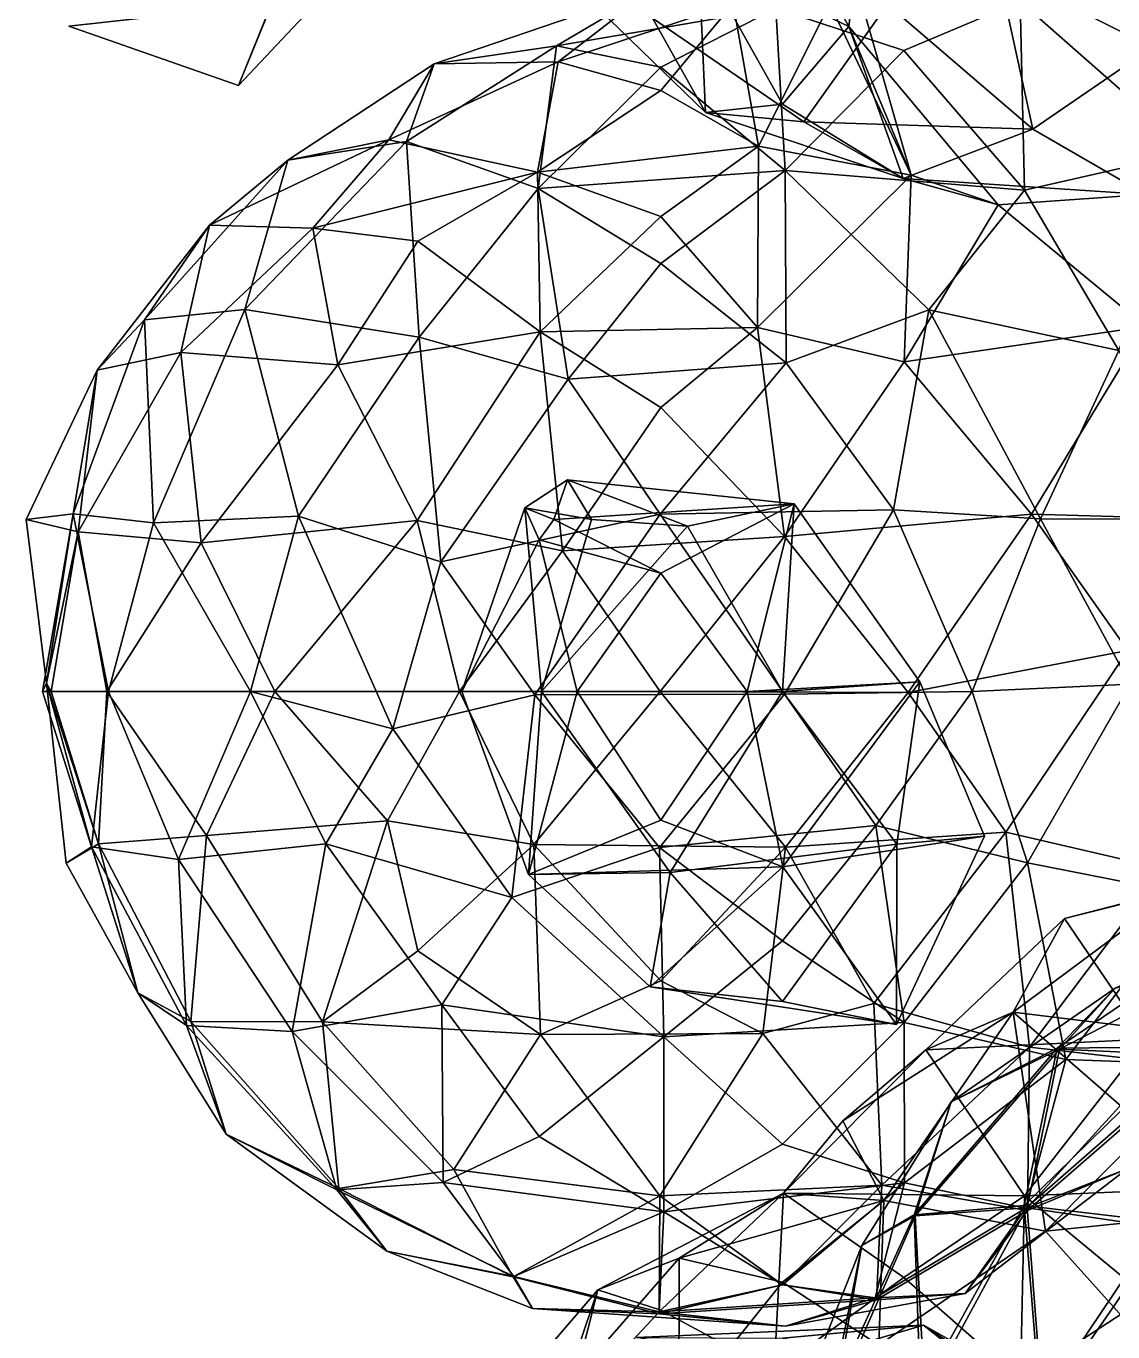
# Model space of a CAD drawing. Extents: x 290034 to 295698, y 4553723 to 4561693.
# Drawn here: x 293319.4 to 293432.1, y 4558840.5 to 4558975.9 of the extents above; entities that cross this region are included whole.
import ezdxf

# ---------------------------------------------------------------- set-up
doc = ezdxf.new("R2010")
doc.units = 0
doc.layers.add('Au_ppm_Pref_-_0_2', color=7, linetype='CONTINUOUS')

msp = doc.modelspace()

# ---------------------------------------------------------------- linework, layer by layer
at = {"layer": 'Au_ppm_Pref_-_0_2'}
for points in [[(293420.16, 4558981.67, 1749.6), (293434.61, 4558992.99, 1752.63), (293436.15, 4558973.68, 1747.42)], [(293397.81, 4558988.13, 1731.66), (293389.11, 4558983.33, 1736.01), (293404.71, 4558975.84, 1733.76)], [(293405.27, 4558980.9, 1728.34), (293397.81, 4558988.13, 1731.66), (293404.71, 4558975.84, 1733.76)], [(293376.57, 4558979.81, 1740.22), (293389.85, 4558966.93, 1740.22), (293389.11, 4558983.33, 1736.01)], [(293389.85, 4558966.93, 1740.22), (293397.81, 4558967.78, 1736.75), (293389.11, 4558983.33, 1736.01)], [(293389.11, 4558983.33, 1736.01), (293397.81, 4558967.78, 1736.75), (293404.71, 4558975.84, 1733.76)], [(293402.72, 4558978.19, 1723.54), (293405.27, 4558980.9, 1728.34), (293411.14, 4558960.43, 1728.4)], [(293405.27, 4558980.9, 1728.34), (293404.71, 4558975.84, 1733.76), (293411.14, 4558960.43, 1728.4)], [(293423.77, 4558965.18, 1745.85), (293408.7, 4558978.1, 1748.58), (293420.16, 4558981.67, 1749.6)], [(293423.77, 4558965.18, 1745.85), (293420.16, 4558981.67, 1749.6), (293436.15, 4558973.68, 1747.42)], [(293374.57, 4558972.16, 1715.38), (293361.74, 4558971.95, 1711.8), (293384.25, 4558979.67, 1710.73)], [(293374.42, 4558973.82, 1705.19), (293384.25, 4558979.67, 1710.73), (293361.74, 4558971.95, 1711.8)], [(293397.14, 4558977.7, 1704.97), (293384.25, 4558979.67, 1710.73), (293374.42, 4558973.82, 1705.19)], [(293374.57, 4558972.16, 1715.38), (293384.25, 4558979.67, 1710.73), (293392.71, 4558978.19, 1716.97)], [(293376.57, 4558979.81, 1740.22), (293384.36, 4558976.71, 1746.13), (293389.85, 4558966.93, 1740.22)], [(293323.86, 4558975.88, 1811.49), (293344.92, 4558978.19, 1812.67), (293341.44, 4558969.73, 1811.49)], [(293323.86, 4558975.88, 1811.49), (293341.44, 4558969.73, 1811.49), (293344.86, 4558978.19, 1810.29)], [(293341.44, 4558969.73, 1811.49), (293344.92, 4558978.19, 1812.67), (293349.36, 4558978.13, 1811.52)], [(293341.44, 4558969.73, 1811.49), (293349.36, 4558978.13, 1811.52), (293344.86, 4558978.19, 1810.29)], [(293397.14, 4558977.7, 1704.97), (293374.42, 4558973.82, 1705.19), (293385.22, 4558971.63, 1700.83)], [(293385.22, 4558969.2, 1719.41), (293374.57, 4558972.16, 1715.38), (293392.71, 4558978.19, 1716.97)], [(293408.7, 4558978.1, 1748.58), (293400.04, 4558965.95, 1745.35), (293384.36, 4558976.71, 1746.13)], [(293395.34, 4558963.43, 1723.51), (293385.22, 4558969.2, 1719.41), (293392.71, 4558978.19, 1716.97)], [(293397.14, 4558977.7, 1704.97), (293385.22, 4558971.63, 1700.83), (293398.1, 4558960.9, 1698.38)], [(293395.34, 4558963.43, 1723.51), (293392.71, 4558978.19, 1716.97), (293402.72, 4558978.19, 1723.54)], [(293395.34, 4558963.43, 1723.51), (293402.72, 4558978.19, 1723.54), (293411.14, 4558960.43, 1728.4)], [(293410.41, 4558973.35, 1700.26), (293422.46, 4558978.44, 1704.23), (293397.14, 4558977.7, 1704.97)], [(293397.14, 4558977.7, 1704.97), (293398.1, 4558960.9, 1698.38), (293410.41, 4558973.35, 1700.26)], [(293423.77, 4558965.18, 1745.85), (293400.04, 4558965.95, 1745.35), (293408.7, 4558978.1, 1748.58)], [(293422.91, 4558958.88, 1699.56), (293422.46, 4558978.44, 1704.23), (293410.41, 4558973.35, 1700.26)], [(293440.21, 4558962.8, 1703.19), (293422.46, 4558978.44, 1704.23), (293422.91, 4558958.88, 1699.56)], [(293447.62, 4558977, 1705.06), (293422.46, 4558978.44, 1704.23), (293440.21, 4558962.8, 1703.19)], [(293389.85, 4558966.93, 1740.22), (293384.36, 4558976.71, 1746.13), (293400.04, 4558965.95, 1745.35)], [(293397.81, 4558967.78, 1736.75), (293410.33, 4558960.09, 1740.29), (293404.71, 4558975.84, 1733.76)], [(293410.33, 4558960.09, 1740.29), (293420.18, 4558957.35, 1734.74), (293404.71, 4558975.84, 1733.76)], [(293411.14, 4558960.43, 1728.4), (293404.71, 4558975.84, 1733.76), (293420.18, 4558957.35, 1734.74)], [(293374.42, 4558973.82, 1705.19), (293361.74, 4558971.95, 1711.8), (293358.85, 4558963.92, 1704.47)], [(293374.42, 4558973.82, 1705.19), (293358.85, 4558963.92, 1704.47), (293372.51, 4558959.03, 1699.68)], [(293374.42, 4558973.82, 1705.19), (293372.51, 4558959.03, 1699.68), (293385.22, 4558971.63, 1700.83)], [(293423.77, 4558965.18, 1745.85), (293436.15, 4558973.68, 1747.42), (293435.46, 4558958.42, 1741.18)], [(293410.41, 4558973.35, 1700.26), (293398.1, 4558960.9, 1698.38), (293422.91, 4558958.88, 1699.56)], [(293361.74, 4558971.95, 1711.8), (293357.03, 4558964.08, 1717.22), (293346.56, 4558961.97, 1710.47)], [(293346.56, 4558961.97, 1710.47), (293358.85, 4558963.92, 1704.47), (293361.74, 4558971.95, 1711.8)], [(293372.45, 4558960.72, 1722.42), (293357.03, 4558964.08, 1717.22), (293374.57, 4558972.16, 1715.38)], [(293374.57, 4558972.16, 1715.38), (293357.03, 4558964.08, 1717.22), (293361.74, 4558971.95, 1711.8)], [(293385.22, 4558969.2, 1719.41), (293372.45, 4558960.72, 1722.42), (293374.57, 4558972.16, 1715.38)], [(293385.22, 4558971.63, 1700.83), (293372.51, 4558959.03, 1699.68), (293398.1, 4558960.9, 1698.38)], [(293372.45, 4558960.72, 1722.42), (293385.22, 4558969.2, 1719.41), (293395.34, 4558963.43, 1723.51)], [(293397.81, 4558967.78, 1736.75), (293389.85, 4558966.93, 1740.22), (293410.33, 4558960.09, 1740.29)], [(293400.04, 4558965.95, 1745.35), (293410.33, 4558960.09, 1740.29), (293389.85, 4558966.93, 1740.22)], [(293400.04, 4558965.95, 1745.35), (293423.77, 4558965.18, 1745.85), (293410.33, 4558960.09, 1740.29)], [(293410.33, 4558960.09, 1740.29), (293423.77, 4558965.18, 1745.85), (293435.46, 4558958.42, 1741.18)], [(293349.17, 4558954.92, 1721.41), (293338.46, 4558955.23, 1716.46), (293357.03, 4558964.08, 1717.22)], [(293338.46, 4558955.23, 1716.46), (293346.56, 4558961.97, 1710.47), (293357.03, 4558964.08, 1717.22)], [(293346.56, 4558961.97, 1710.47), (293342.11, 4558946.5, 1703.34), (293358.85, 4558963.92, 1704.47)], [(293358.85, 4558963.92, 1704.47), (293342.11, 4558946.5, 1703.34), (293360.18, 4558943.65, 1698.26)], [(293372.45, 4558960.72, 1722.42), (293349.17, 4558954.92, 1721.41), (293357.03, 4558964.08, 1717.22)], [(293372.51, 4558959.03, 1699.68), (293358.85, 4558963.92, 1704.47), (293360.18, 4558943.65, 1698.26)], [(293372.45, 4558960.72, 1722.42), (293395.34, 4558963.43, 1723.51), (293385.22, 4558956.15, 1726.93)], [(293395.24, 4558944.62, 1730.26), (293385.22, 4558956.15, 1726.93), (293395.34, 4558963.43, 1723.51)], [(293411.14, 4558960.43, 1728.4), (293395.24, 4558944.62, 1730.26), (293395.34, 4558963.43, 1723.51)], [(293422.91, 4558958.88, 1699.56), (293432.67, 4558942.24, 1699.62), (293440.21, 4558962.8, 1703.19)], [(293338.46, 4558955.23, 1716.46), (293331.72, 4558945.44, 1710.59), (293346.56, 4558961.97, 1710.47)], [(293346.56, 4558961.97, 1710.47), (293331.72, 4558945.44, 1710.59), (293342.11, 4558946.5, 1703.34)], [(293349.17, 4558954.92, 1721.41), (293372.45, 4558960.72, 1722.42), (293360.02, 4558953.6, 1726.09)], [(293372.45, 4558960.72, 1722.42), (293372.73, 4558944.19, 1729.38), (293360.02, 4558953.6, 1726.09)], [(293372.45, 4558960.72, 1722.42), (293385.22, 4558956.15, 1726.93), (293372.73, 4558944.19, 1729.38)], [(293385.22, 4558951.28, 1695.74), (293398.1, 4558960.9, 1698.38), (293372.51, 4558959.03, 1699.68)], [(293398.21, 4558940.97, 1694.99), (293398.1, 4558960.9, 1698.38), (293385.22, 4558951.28, 1695.74)], [(293410.43, 4558941.09, 1732.13), (293395.24, 4558944.62, 1730.26), (293411.14, 4558960.43, 1728.4)], [(293422.91, 4558958.88, 1699.56), (293398.1, 4558960.9, 1698.38), (293412.97, 4558946.47, 1696.13)], [(293412.97, 4558946.47, 1696.13), (293398.1, 4558960.9, 1698.38), (293398.21, 4558940.97, 1694.99)], [(293410.33, 4558960.09, 1740.29), (293435.46, 4558958.42, 1741.18), (293420.18, 4558957.35, 1734.74)], [(293420.18, 4558957.35, 1734.74), (293410.43, 4558941.09, 1732.13), (293411.14, 4558960.43, 1728.4)], [(293372.51, 4558959.03, 1699.68), (293360.18, 4558943.65, 1698.26), (293375.61, 4558939.29, 1695.21)], [(293372.51, 4558959.03, 1699.68), (293375.61, 4558939.29, 1695.21), (293385.22, 4558951.28, 1695.74)], [(293422.91, 4558958.88, 1699.56), (293412.97, 4558946.47, 1696.13), (293432.67, 4558942.24, 1699.62)], [(293435.42, 4558944.73, 1734.15), (293410.43, 4558941.09, 1732.13), (293420.18, 4558957.35, 1734.74)], [(293435.42, 4558944.73, 1734.15), (293420.18, 4558957.35, 1734.74), (293435.46, 4558958.42, 1741.18)], [(293395.24, 4558944.62, 1730.26), (293372.73, 4558944.19, 1729.38), (293385.22, 4558956.15, 1726.93)], [(293335.48, 4558942.03, 1722.19), (293326.82, 4558940.21, 1716.46), (293338.46, 4558955.23, 1716.46)], [(293338.46, 4558955.23, 1716.46), (293326.82, 4558940.21, 1716.46), (293331.72, 4558945.44, 1710.59)], [(293335.48, 4558942.03, 1722.19), (293338.46, 4558955.23, 1716.46), (293349.17, 4558954.92, 1721.41)], [(293335.48, 4558942.03, 1722.19), (293349.17, 4558954.92, 1721.41), (293351.75, 4558940.75, 1727.87)], [(293351.75, 4558940.75, 1727.87), (293349.17, 4558954.92, 1721.41), (293360.02, 4558953.6, 1726.09)], [(293351.75, 4558940.75, 1727.87), (293360.02, 4558953.6, 1726.09), (293372.73, 4558944.19, 1729.38)], [(293385.22, 4558951.28, 1695.74), (293375.61, 4558939.29, 1695.21), (293398.21, 4558940.97, 1694.99)], [(293331.72, 4558945.44, 1710.59), (293326.82, 4558940.21, 1716.46), (293324.31, 4558925.31, 1710.22)], [(293324.31, 4558925.31, 1710.22), (293332.64, 4558924.39, 1703.88), (293331.72, 4558945.44, 1710.59)], [(293332.64, 4558924.39, 1703.88), (293342.11, 4558946.5, 1703.34), (293331.72, 4558945.44, 1710.59)], [(293342.11, 4558946.5, 1703.34), (293332.64, 4558924.39, 1703.88), (293347.68, 4558925.09, 1698.74)], [(293347.68, 4558925.09, 1698.74), (293360.18, 4558943.65, 1698.26), (293342.11, 4558946.5, 1703.34)], [(293412.97, 4558946.47, 1696.13), (293398.21, 4558940.97, 1694.99), (293409.33, 4558925.72, 1694.78)], [(293412.97, 4558946.47, 1696.13), (293409.33, 4558925.72, 1694.78), (293424.57, 4558924.8, 1696.86)], [(293432.67, 4558942.24, 1699.62), (293412.97, 4558946.47, 1696.13), (293424.57, 4558924.8, 1696.86)], [(293372.73, 4558944.19, 1729.38), (293359.96, 4558924.63, 1731.2), (293351.75, 4558940.75, 1727.87)], [(293375.03, 4558921.48, 1732.06), (293359.96, 4558924.63, 1731.2), (293372.73, 4558944.19, 1729.38)], [(293385.22, 4558936.35, 1732.21), (293372.73, 4558944.19, 1729.38), (293395.24, 4558944.62, 1730.26)], [(293385.22, 4558936.35, 1732.21), (293375.03, 4558921.48, 1732.06), (293372.73, 4558944.19, 1729.38)], [(293398.04, 4558922.96, 1732.26), (293385.22, 4558936.35, 1732.21), (293395.24, 4558944.62, 1730.26)], [(293410.43, 4558941.09, 1732.13), (293398.04, 4558922.96, 1732.26), (293395.24, 4558944.62, 1730.26)], [(293423.63, 4558925.27, 1732.35), (293410.43, 4558941.09, 1732.13), (293435.42, 4558944.73, 1734.15)], [(293423.63, 4558925.27, 1732.35), (293435.42, 4558944.73, 1734.15), (293442.97, 4558924.74, 1731.81)], [(293347.68, 4558925.09, 1698.74), (293362.43, 4558920.36, 1695.31), (293360.18, 4558943.65, 1698.26)], [(293375.61, 4558939.29, 1695.21), (293360.18, 4558943.65, 1698.26), (293362.43, 4558920.36, 1695.31)], [(293337.57, 4558922.3, 1727.83), (293324.84, 4558923.47, 1722.03), (293335.48, 4558942.03, 1722.19)], [(293335.48, 4558942.03, 1722.19), (293324.84, 4558923.47, 1722.03), (293326.82, 4558940.21, 1716.46)], [(293337.57, 4558922.3, 1727.83), (293335.48, 4558942.03, 1722.19), (293351.75, 4558940.75, 1727.87)], [(293432.67, 4558942.24, 1699.62), (293424.57, 4558924.8, 1696.86), (293443.31, 4558924.74, 1700.96)], [(293324.84, 4558923.47, 1722.03), (293319.45, 4558924.74, 1716.46), (293326.82, 4558940.21, 1716.46)], [(293326.82, 4558940.21, 1716.46), (293319.45, 4558924.74, 1716.46), (293324.31, 4558925.31, 1710.22)], [(293337.57, 4558922.3, 1727.83), (293351.75, 4558940.75, 1727.87), (293359.96, 4558924.63, 1731.2)], [(293398.21, 4558940.97, 1694.99), (293375.61, 4558939.29, 1695.21), (293385.15, 4558925.3, 1693.94)], [(293398.21, 4558940.97, 1694.99), (293385.15, 4558925.3, 1693.94), (293409.33, 4558925.72, 1694.78)], [(293423.63, 4558925.27, 1732.35), (293398.04, 4558922.96, 1732.26), (293410.43, 4558941.09, 1732.13)], [(293375.61, 4558939.29, 1695.21), (293362.43, 4558920.36, 1695.31), (293385.15, 4558925.3, 1693.94)], [(293398.04, 4558922.96, 1732.26), (293375.03, 4558921.48, 1732.06), (293385.22, 4558936.35, 1732.21)], [(293375.53, 4558928.86, 1888.71), (293374.13, 4558924.74, 1889.42), (293371.11, 4558925.95, 1888.58)], [(293375.53, 4558928.86, 1888.71), (293371.11, 4558925.95, 1888.58), (293378.02, 4558924.74, 1886.16)], [(293374.13, 4558924.74, 1889.42), (293375.53, 4558928.86, 1888.71), (293399.02, 4558926.36, 1888.79)], [(293375.53, 4558928.86, 1888.71), (293378.02, 4558924.74, 1886.16), (293387.99, 4558924.06, 1884.3)], [(293375.53, 4558928.86, 1888.71), (293387.99, 4558924.06, 1884.3), (293399.02, 4558926.36, 1888.79)], [(293385.22, 4558919.18, 1892.79), (293374.13, 4558924.74, 1889.42), (293399.02, 4558926.36, 1888.79)], [(293394.15, 4558906.92, 1892.92), (293385.22, 4558919.18, 1892.79), (293399.02, 4558926.36, 1888.79)], [(293397.81, 4558906.91, 1882.77), (293399.02, 4558926.36, 1888.79), (293387.99, 4558924.06, 1884.3)], [(293399.02, 4558926.36, 1888.79), (293412.05, 4558907.91, 1888.74), (293394.15, 4558906.92, 1892.92)], [(293397.81, 4558906.91, 1882.77), (293412.05, 4558907.91, 1888.74), (293399.02, 4558926.36, 1888.79)], [(293319.45, 4558924.74, 1716.46), (293321.55, 4558907.77, 1716.27), (293324.31, 4558925.31, 1710.22)], [(293324.31, 4558925.31, 1710.22), (293321.55, 4558907.77, 1716.27), (293321.14, 4558906.92, 1710.53)], [(293324.31, 4558925.31, 1710.22), (293321.14, 4558906.92, 1710.53), (293328, 4558906.92, 1705.53)], [(293324.31, 4558925.31, 1710.22), (293328, 4558906.92, 1705.53), (293332.64, 4558924.39, 1703.88)], [(293347.68, 4558925.09, 1698.74), (293332.64, 4558924.39, 1703.88), (293342.71, 4558906.92, 1699.52)], [(293342.71, 4558906.92, 1699.52), (293357.46, 4558903.05, 1696.15), (293347.68, 4558925.09, 1698.74)], [(293347.68, 4558925.09, 1698.74), (293357.46, 4558903.05, 1696.15), (293362.43, 4558920.36, 1695.31)], [(293385.15, 4558925.3, 1693.94), (293362.43, 4558920.36, 1695.31), (293372.15, 4558906.57, 1694.5)], [(293372.85, 4558906.89, 1884.84), (293371.11, 4558925.95, 1888.58), (293364.59, 4558906.89, 1888.71)], [(293364.59, 4558906.89, 1888.71), (293371.11, 4558925.95, 1888.58), (293372.62, 4558922.61, 1889.42)], [(293372.85, 4558906.89, 1884.84), (293378.02, 4558924.74, 1886.16), (293371.11, 4558925.95, 1888.58)], [(293372.62, 4558922.61, 1889.42), (293371.11, 4558925.95, 1888.58), (293374.13, 4558924.74, 1889.42)], [(293385.15, 4558925.3, 1693.94), (293372.15, 4558906.57, 1694.5), (293398.04, 4558906.64, 1694.01)], [(293409.33, 4558925.72, 1694.78), (293385.15, 4558925.3, 1693.94), (293398.04, 4558906.64, 1694.01)], [(293409.33, 4558925.72, 1694.78), (293398.04, 4558906.64, 1694.01), (293417.49, 4558906.92, 1695.31)], [(293410.86, 4558906.81, 1732.31), (293398.04, 4558922.96, 1732.26), (293423.63, 4558925.27, 1732.35)], [(293409.33, 4558925.72, 1694.78), (293417.49, 4558906.92, 1695.31), (293424.57, 4558924.8, 1696.86)], [(293410.86, 4558906.81, 1732.31), (293423.63, 4558925.27, 1732.35), (293433.61, 4558911.14, 1731.93)], [(293433.61, 4558911.14, 1731.93), (293423.63, 4558925.27, 1732.35), (293442.97, 4558924.74, 1731.81)], [(293324.84, 4558923.47, 1722.03), (293321.55, 4558907.77, 1716.27), (293319.45, 4558924.74, 1716.46)], [(293342.71, 4558906.92, 1699.52), (293332.64, 4558924.39, 1703.88), (293328, 4558906.92, 1705.53)], [(293359.96, 4558924.63, 1731.2), (293345.23, 4558906.89, 1730.08), (293337.57, 4558922.3, 1727.83)], [(293345.23, 4558906.89, 1730.08), (293359.96, 4558924.63, 1731.2), (293364.34, 4558906.92, 1732.25)], [(293375.03, 4558921.48, 1732.06), (293364.34, 4558906.92, 1732.25), (293359.96, 4558924.63, 1731.2)], [(293385.22, 4558919.18, 1892.79), (293372.62, 4558922.61, 1889.42), (293374.13, 4558924.74, 1889.42)], [(293372.85, 4558906.89, 1884.84), (293387.99, 4558924.06, 1884.3), (293378.02, 4558924.74, 1886.16)], [(293372.85, 4558906.89, 1884.84), (293397.81, 4558906.91, 1882.77), (293387.99, 4558924.06, 1884.3)], [(293433.84, 4558907.65, 1699.24), (293424.57, 4558924.8, 1696.86), (293417.49, 4558906.92, 1695.31)], [(293443.31, 4558924.74, 1700.96), (293424.57, 4558924.8, 1696.86), (293433.84, 4558907.65, 1699.24)], [(293324.84, 4558923.47, 1722.03), (293322.06, 4558906.92, 1722.4), (293321.55, 4558907.77, 1716.27)], [(293322.06, 4558906.92, 1722.4), (293324.84, 4558923.47, 1722.03), (293327.81, 4558906.92, 1725.71)], [(293324.84, 4558923.47, 1722.03), (293337.57, 4558922.3, 1727.83), (293327.81, 4558906.92, 1725.71)], [(293337.57, 4558922.3, 1727.83), (293345.23, 4558906.89, 1730.08), (293327.81, 4558906.92, 1725.71)], [(293372.62, 4558922.61, 1889.42), (293376.55, 4558906.92, 1892.79), (293364.59, 4558906.89, 1888.71)], [(293385.22, 4558919.18, 1892.79), (293376.55, 4558906.92, 1892.79), (293372.62, 4558922.61, 1889.42)], [(293398.04, 4558922.96, 1732.26), (293385.15, 4558906.89, 1731.5), (293375.03, 4558921.48, 1732.06)], [(293410.86, 4558906.81, 1732.31), (293385.15, 4558906.89, 1731.5), (293398.04, 4558922.96, 1732.26)], [(293385.15, 4558906.89, 1731.5), (293364.34, 4558906.92, 1732.25), (293375.03, 4558921.48, 1732.06)], [(293362.43, 4558920.36, 1695.31), (293357.46, 4558903.05, 1696.15), (293372.15, 4558906.57, 1694.5)], [(293394.15, 4558906.92, 1892.92), (293376.55, 4558906.92, 1892.79), (293385.22, 4558919.18, 1892.79)], [(293410.86, 4558906.81, 1732.31), (293433.61, 4558911.14, 1731.93), (293420.95, 4558892.33, 1732.23)], [(293420.95, 4558892.33, 1732.23), (293433.61, 4558911.14, 1731.93), (293437.35, 4558888.52, 1729.36)], [(293326.22, 4558890.79, 1711.12), (293321.14, 4558906.92, 1710.53), (293321.55, 4558907.77, 1716.27)], [(293326.94, 4558891.13, 1721.68), (293323.61, 4558889.1, 1716.46), (293321.55, 4558907.77, 1716.27)], [(293323.61, 4558889.1, 1716.46), (293326.22, 4558890.79, 1711.12), (293321.55, 4558907.77, 1716.27)], [(293326.94, 4558891.13, 1721.68), (293321.55, 4558907.77, 1716.27), (293322.06, 4558906.92, 1722.4)], [(293412.05, 4558907.91, 1888.74), (293397.87, 4558888.72, 1890.54), (293394.15, 4558906.92, 1892.92)], [(293397.81, 4558906.91, 1882.77), (293409.66, 4558891.07, 1883.77), (293412.05, 4558907.91, 1888.74)], [(293418.77, 4558891.9, 1888.71), (293397.87, 4558888.72, 1890.54), (293412.05, 4558907.91, 1888.74)], [(293409.66, 4558891.07, 1883.77), (293418.77, 4558891.9, 1888.71), (293412.05, 4558907.91, 1888.74)], [(293433.84, 4558907.65, 1699.24), (293417.49, 4558906.92, 1695.31), (293423.2, 4558889.13, 1698.54)], [(293440.24, 4558885.79, 1703.55), (293433.84, 4558907.65, 1699.24), (293423.2, 4558889.13, 1698.54)], [(293326.22, 4558890.79, 1711.12), (293328, 4558906.92, 1705.53), (293321.14, 4558906.92, 1710.53)], [(293326.94, 4558891.13, 1721.68), (293322.06, 4558906.92, 1722.4), (293327.81, 4558906.92, 1725.71)], [(293326.22, 4558890.79, 1711.12), (293335.23, 4558889.49, 1704.69), (293328, 4558906.92, 1705.53)], [(293338.15, 4558891.97, 1727.7), (293326.94, 4558891.13, 1721.68), (293327.81, 4558906.92, 1725.71)], [(293327.81, 4558906.92, 1725.71), (293345.23, 4558906.89, 1730.08), (293338.15, 4558891.97, 1727.7)], [(293328, 4558906.92, 1705.53), (293335.23, 4558889.49, 1704.69), (293342.71, 4558906.92, 1699.52)], [(293335.23, 4558889.49, 1704.69), (293350.52, 4558891.13, 1699.07), (293342.71, 4558906.92, 1699.52)], [(293338.15, 4558891.97, 1727.7), (293345.23, 4558906.89, 1730.08), (293356.88, 4558893.5, 1731.29)], [(293342.71, 4558906.92, 1699.52), (293350.52, 4558891.13, 1699.07), (293357.46, 4558903.05, 1696.15)], [(293345.23, 4558906.89, 1730.08), (293364.34, 4558906.92, 1732.25), (293356.88, 4558893.5, 1731.29)], [(293372.04, 4558891.05, 1731.96), (293356.88, 4558893.5, 1731.29), (293364.34, 4558906.92, 1732.25)], [(293372.15, 4558906.57, 1694.5), (293357.46, 4558903.05, 1696.15), (293369.77, 4558885.54, 1696.12)], [(293385.15, 4558906.89, 1731.5), (293372.04, 4558891.05, 1731.96), (293364.34, 4558906.92, 1732.25)], [(293376.55, 4558906.92, 1892.79), (293371.49, 4558887.94, 1888.72), (293364.59, 4558906.89, 1888.71)], [(293372.85, 4558906.89, 1884.84), (293364.59, 4558906.89, 1888.71), (293371.49, 4558887.94, 1888.72)], [(293372.15, 4558906.57, 1694.5), (293369.77, 4558885.54, 1696.12), (293385.07, 4558890.74, 1694.88)], [(293385.22, 4558893.57, 1893.16), (293371.49, 4558887.94, 1888.72), (293376.55, 4558906.92, 1892.79)], [(293372.85, 4558906.89, 1884.84), (293371.49, 4558887.94, 1888.72), (293386.17, 4558888.14, 1882.85)], [(293398.12, 4558890.77, 1732.31), (293372.04, 4558891.05, 1731.96), (293385.15, 4558906.89, 1731.5)], [(293372.15, 4558906.57, 1694.5), (293385.07, 4558890.74, 1694.88), (293398.04, 4558906.64, 1694.01)], [(293372.85, 4558906.89, 1884.84), (293386.17, 4558888.14, 1882.85), (293397.81, 4558906.91, 1882.77)], [(293394.15, 4558906.92, 1892.92), (293385.22, 4558893.57, 1893.16), (293376.55, 4558906.92, 1892.79)], [(293385.07, 4558890.74, 1694.88), (293407.5, 4558893.01, 1695.39), (293398.04, 4558906.64, 1694.01)], [(293410.86, 4558906.81, 1732.31), (293398.12, 4558890.77, 1732.31), (293385.15, 4558906.89, 1731.5)], [(293394.15, 4558906.92, 1892.92), (293397.87, 4558888.72, 1890.54), (293385.22, 4558893.57, 1893.16)], [(293397.81, 4558906.91, 1882.77), (293386.17, 4558888.14, 1882.85), (293409.66, 4558891.07, 1883.77)], [(293398.04, 4558906.64, 1694.01), (293407.5, 4558893.01, 1695.39), (293417.49, 4558906.92, 1695.31)], [(293410.86, 4558906.81, 1732.31), (293420.95, 4558892.33, 1732.23), (293398.12, 4558890.77, 1732.31)], [(293417.49, 4558906.92, 1695.31), (293407.5, 4558893.01, 1695.39), (293423.2, 4558889.13, 1698.54)], [(293350.52, 4558891.13, 1699.07), (293369.77, 4558885.54, 1696.12), (293357.46, 4558903.05, 1696.15)], [(293350.16, 4558872.66, 1727.98), (293338.15, 4558891.97, 1727.7), (293356.88, 4558893.5, 1731.29)], [(293350.16, 4558872.66, 1727.98), (293356.88, 4558893.5, 1731.29), (293360.02, 4558880.02, 1731.37)], [(293372.04, 4558891.05, 1731.96), (293360.02, 4558880.02, 1731.37), (293356.88, 4558893.5, 1731.29)], [(293371.49, 4558887.94, 1888.72), (293385.22, 4558893.57, 1893.16), (293397.87, 4558888.72, 1890.54)], [(293385.07, 4558890.74, 1694.88), (293397.81, 4558881.07, 1695.97), (293407.5, 4558893.01, 1695.39)], [(293410.43, 4558872.58, 1699.47), (293407.5, 4558893.01, 1695.39), (293397.81, 4558881.07, 1695.97)], [(293407.5, 4558893.01, 1695.39), (293410.43, 4558872.58, 1699.47), (293423.2, 4558889.13, 1698.54)], [(293331.01, 4558875.66, 1716.46), (293323.61, 4558889.1, 1716.46), (293326.94, 4558891.13, 1721.68)], [(293336.5, 4558872.69, 1721.82), (293326.94, 4558891.13, 1721.68), (293338.15, 4558891.97, 1727.7)], [(293336.5, 4558872.69, 1721.82), (293331.01, 4558875.66, 1716.46), (293326.94, 4558891.13, 1721.68)], [(293335.23, 4558889.49, 1704.69), (293347.02, 4558871.65, 1704.58), (293350.52, 4558891.13, 1699.07)], [(293336.5, 4558872.69, 1721.82), (293338.15, 4558891.97, 1727.7), (293350.16, 4558872.66, 1727.98)], [(293350.52, 4558891.13, 1699.07), (293347.02, 4558871.65, 1704.58), (293362.53, 4558874.44, 1699.45)], [(293350.52, 4558891.13, 1699.07), (293362.53, 4558874.44, 1699.45), (293369.77, 4558885.54, 1696.12)], [(293372.04, 4558891.05, 1731.96), (293372.74, 4558871.35, 1730.76), (293360.02, 4558880.02, 1731.37)], [(293398.12, 4558890.77, 1732.31), (293385.22, 4558876.91, 1732.41), (293372.04, 4558891.05, 1731.96)], [(293372.04, 4558891.05, 1731.96), (293385.22, 4558876.91, 1732.41), (293372.74, 4558871.35, 1730.76)], [(293409.66, 4558891.07, 1883.77), (293386.17, 4558888.14, 1882.85), (293397.81, 4558874.77, 1883.93)], [(293397.81, 4558874.77, 1883.93), (293409.64, 4558872.38, 1888.71), (293409.66, 4558891.07, 1883.77)], [(293418.77, 4558891.9, 1888.71), (293409.64, 4558872.38, 1888.71), (293397.87, 4558888.72, 1890.54)], [(293407.3, 4558874.56, 1731.72), (293398.12, 4558890.77, 1732.31), (293420.95, 4558892.33, 1732.23)], [(293407.3, 4558874.56, 1731.72), (293420.95, 4558892.33, 1732.23), (293423.42, 4558870.05, 1728.89)], [(293409.66, 4558891.07, 1883.77), (293409.64, 4558872.38, 1888.71), (293418.77, 4558891.9, 1888.71)], [(293420.95, 4558892.33, 1732.23), (293437.35, 4558888.52, 1729.36), (293423.42, 4558870.05, 1728.89)], [(293323.61, 4558889.1, 1716.46), (293331.01, 4558875.66, 1716.46), (293326.22, 4558890.79, 1711.12)], [(293331.01, 4558875.66, 1716.46), (293336.07, 4558872.3, 1710.93), (293326.22, 4558890.79, 1711.12)], [(293326.22, 4558890.79, 1711.12), (293336.07, 4558872.3, 1710.93), (293335.23, 4558889.49, 1704.69)], [(293385.07, 4558890.74, 1694.88), (293369.77, 4558885.54, 1696.12), (293385.53, 4558871.12, 1698.45)], [(293385.07, 4558890.74, 1694.88), (293385.53, 4558871.12, 1698.45), (293397.81, 4558881.07, 1695.97)], [(293398.12, 4558890.77, 1732.31), (293395.78, 4558871.46, 1731.14), (293385.22, 4558876.91, 1732.41)], [(293395.78, 4558871.46, 1731.14), (293398.12, 4558890.77, 1732.31), (293407.3, 4558874.56, 1731.72)], [(293336.07, 4558872.3, 1710.93), (293347.02, 4558871.65, 1704.58), (293335.23, 4558889.49, 1704.69)], [(293384.12, 4558876.29, 1888.71), (293371.49, 4558887.94, 1888.72), (293397.87, 4558888.72, 1890.54)], [(293384.12, 4558876.29, 1888.71), (293397.87, 4558888.72, 1890.54), (293409.64, 4558872.38, 1888.71)], [(293410.43, 4558872.58, 1699.47), (293427.18, 4558868.75, 1703.73), (293423.2, 4558889.13, 1698.54)], [(293440.24, 4558885.79, 1703.55), (293423.2, 4558889.13, 1698.54), (293427.18, 4558868.75, 1703.73)], [(293423.42, 4558870.05, 1728.89), (293437.35, 4558888.52, 1729.36), (293440.44, 4558868.1, 1723.53)], [(293448.24, 4558888.69, 1888.59), (293435.54, 4558870.88, 1889.91), (293427.06, 4558883.38, 1888.71)], [(293448.24, 4558888.69, 1888.59), (293427.06, 4558883.38, 1888.71), (293438.86, 4558886.4, 1883.42)], [(293384.12, 4558876.29, 1888.71), (293386.17, 4558888.14, 1882.85), (293371.49, 4558887.94, 1888.72)], [(293397.81, 4558874.77, 1883.93), (293386.17, 4558888.14, 1882.85), (293384.12, 4558876.29, 1888.71)], [(293438.86, 4558886.4, 1883.42), (293427.06, 4558883.38, 1888.71), (293421.74, 4558873.67, 1882.71)], [(293441.11, 4558871.28, 1879.42), (293438.86, 4558886.4, 1883.42), (293421.74, 4558873.67, 1882.71)], [(293440.09, 4558868.28, 1709.43), (293440.24, 4558885.79, 1703.55), (293427.18, 4558868.75, 1703.73)], [(293362.53, 4558874.44, 1699.45), (293385.53, 4558871.12, 1698.45), (293369.77, 4558885.54, 1696.12)], [(293412.69, 4558869.75, 1887.88), (293427.06, 4558883.38, 1888.71), (293435.54, 4558870.88, 1889.91)], [(293421.74, 4558873.67, 1882.71), (293427.06, 4558883.38, 1888.71), (293412.69, 4558869.75, 1887.88)], [(293397.81, 4558881.07, 1695.97), (293385.53, 4558871.12, 1698.45), (293410.43, 4558872.58, 1699.47)], [(293441.74, 4558880.43, 1799.62), (293432.28, 4558876.14, 1805.53), (293426.29, 4558869.92, 1800.45)], [(293426.29, 4558869.92, 1800.45), (293439.66, 4558870.09, 1794.22), (293441.74, 4558880.43, 1799.62)], [(293350.16, 4558872.66, 1727.98), (293360.02, 4558880.02, 1731.37), (293372.74, 4558871.35, 1730.76)], [(293437.68, 4558869.31, 1816.59), (293426.52, 4558869.84, 1810.65), (293445.22, 4558879.48, 1812.82)], [(293432.28, 4558876.14, 1805.53), (293445.22, 4558879.48, 1812.82), (293426.52, 4558869.84, 1810.65)], [(293385.22, 4558876.91, 1732.41), (293395.78, 4558871.46, 1731.14), (293372.74, 4558871.35, 1730.76)], [(293397.81, 4558874.77, 1883.93), (293384.12, 4558876.29, 1888.71), (293409.64, 4558872.38, 1888.71)], [(293426.52, 4558869.84, 1810.65), (293415.3, 4558864.37, 1805.55), (293432.28, 4558876.14, 1805.53)], [(293432.28, 4558876.14, 1805.53), (293415.3, 4558864.37, 1805.55), (293426.29, 4558869.92, 1800.45)], [(293336.5, 4558872.69, 1721.82), (293340.16, 4558861.02, 1716.46), (293331.01, 4558875.66, 1716.46)], [(293331.01, 4558875.66, 1716.46), (293340.16, 4558861.02, 1716.46), (293336.07, 4558872.3, 1710.93)], [(293362.53, 4558874.44, 1699.45), (293347.02, 4558871.65, 1704.58), (293362.67, 4558856.02, 1705.68)], [(293362.67, 4558856.02, 1705.68), (293372.62, 4558860.78, 1701.09), (293362.53, 4558874.44, 1699.45)], [(293362.53, 4558874.44, 1699.45), (293372.62, 4558860.78, 1701.09), (293385.53, 4558871.12, 1698.45)], [(293408.13, 4558855.73, 1727.53), (293395.78, 4558871.46, 1731.14), (293407.3, 4558874.56, 1731.72)], [(293404.08, 4558862.42, 1882.77), (293421.74, 4558873.67, 1882.71), (293412.69, 4558869.75, 1887.88)], [(293404.08, 4558862.42, 1882.77), (293408.33, 4558854.15, 1881.69), (293421.74, 4558873.67, 1882.71)], [(293408.13, 4558855.73, 1727.53), (293407.3, 4558874.56, 1731.72), (293423.42, 4558870.05, 1728.89)], [(293421.74, 4558873.67, 1882.71), (293408.33, 4558854.15, 1881.69), (293425.09, 4558850.95, 1878.65)], [(293441.11, 4558871.28, 1879.42), (293421.74, 4558873.67, 1882.71), (293435.61, 4558861.57, 1880.06)], [(293435.61, 4558861.57, 1880.06), (293421.74, 4558873.67, 1882.71), (293425.09, 4558850.95, 1878.65)], [(293340.16, 4558861.02, 1716.46), (293351.64, 4558855.25, 1711.5), (293336.07, 4558872.3, 1710.93)], [(293336.07, 4558872.3, 1710.93), (293351.64, 4558855.25, 1711.5), (293347.02, 4558871.65, 1704.58)], [(293336.5, 4558872.69, 1721.82), (293350.16, 4558872.66, 1727.98), (293351.85, 4558855.39, 1721.34)], [(293336.5, 4558872.69, 1721.82), (293351.85, 4558855.39, 1721.34), (293340.16, 4558861.02, 1716.46)], [(293351.85, 4558855.39, 1721.34), (293350.16, 4558872.66, 1727.98), (293363.77, 4558857.37, 1726.96)], [(293350.16, 4558872.66, 1727.98), (293372.74, 4558871.35, 1730.76), (293363.77, 4558857.37, 1726.96)], [(293410.43, 4558872.58, 1699.47), (293385.53, 4558871.12, 1698.45), (293397.81, 4558859.98, 1700.82)], [(293410.45, 4558855.98, 1705.01), (293410.43, 4558872.58, 1699.47), (293397.81, 4558859.98, 1700.82)], [(293410.45, 4558855.98, 1705.01), (293427.18, 4558868.75, 1703.73), (293410.43, 4558872.58, 1699.47)], [(293351.64, 4558855.25, 1711.5), (293362.67, 4558856.02, 1705.68), (293347.02, 4558871.65, 1704.58)], [(293363.77, 4558857.37, 1726.96), (293372.74, 4558871.35, 1730.76), (293385.1, 4558854.64, 1727.91)], [(293372.62, 4558860.78, 1701.09), (293385.52, 4558852.98, 1704.53), (293385.53, 4558871.12, 1698.45)], [(293372.74, 4558871.35, 1730.76), (293395.78, 4558871.46, 1731.14), (293385.1, 4558854.64, 1727.91)], [(293408.13, 4558855.73, 1727.53), (293385.1, 4558854.64, 1727.91), (293395.78, 4558871.46, 1731.14)], [(293385.52, 4558852.98, 1704.53), (293397.81, 4558859.98, 1700.82), (293385.53, 4558871.12, 1698.45)], [(293412.69, 4558869.75, 1887.88), (293435.54, 4558870.88, 1889.91), (293422.89, 4558854.62, 1890.11)], [(293435.54, 4558870.88, 1889.91), (293447.75, 4558855.65, 1891.1), (293422.89, 4558854.62, 1890.11)], [(293404.08, 4558862.42, 1882.77), (293412.69, 4558869.75, 1887.88), (293397.94, 4558854.89, 1888.6)], [(293412.69, 4558869.75, 1887.88), (293422.89, 4558854.62, 1890.11), (293397.94, 4558854.89, 1888.6)], [(293423.42, 4558870.05, 1728.89), (293423.2, 4558853.12, 1722.41), (293408.13, 4558855.73, 1727.53)], [(293411.45, 4558852.65, 1799.98), (293422.86, 4558853.64, 1793.72), (293426.29, 4558869.92, 1800.45)], [(293415.3, 4558864.37, 1805.55), (293411.45, 4558852.65, 1799.98), (293426.29, 4558869.92, 1800.45)], [(293423.19, 4558853.38, 1817.41), (293411.58, 4558852.57, 1811.11), (293426.52, 4558869.84, 1810.65)], [(293411.58, 4558852.57, 1811.11), (293415.3, 4558864.37, 1805.55), (293426.52, 4558869.84, 1810.65)], [(293437.15, 4558851.92, 1788.98), (293439.66, 4558870.09, 1794.22), (293422.86, 4558853.64, 1793.72)], [(293426.29, 4558869.92, 1800.45), (293422.86, 4558853.64, 1793.72), (293439.66, 4558870.09, 1794.22)], [(293423.19, 4558853.38, 1817.41), (293426.52, 4558869.84, 1810.65), (293437.68, 4558869.31, 1816.59)], [(293423.42, 4558870.05, 1728.89), (293440.44, 4558868.1, 1723.53), (293423.2, 4558853.12, 1722.41)], [(293410.45, 4558855.98, 1705.01), (293423.04, 4558853.34, 1710.5), (293427.18, 4558868.75, 1703.73)], [(293423.04, 4558853.34, 1710.5), (293440.09, 4558868.28, 1709.43), (293427.18, 4558868.75, 1703.73)], [(293433.55, 4558857.44, 1716.42), (293440.09, 4558868.28, 1709.43), (293423.04, 4558853.34, 1710.5)], [(293423.19, 4558853.38, 1817.41), (293437.68, 4558869.31, 1816.59), (293437.67, 4558851.23, 1821.66)], [(293433.55, 4558857.44, 1716.42), (293423.2, 4558853.12, 1722.41), (293440.44, 4558868.1, 1723.53)], [(293411.58, 4558852.57, 1811.11), (293406.06, 4558849.47, 1805.55), (293415.3, 4558864.37, 1805.55)], [(293415.3, 4558864.37, 1805.55), (293406.06, 4558849.47, 1805.55), (293411.45, 4558852.65, 1799.98)], [(293404.08, 4558862.42, 1882.77), (293397.94, 4558854.89, 1888.6), (293408.33, 4558854.15, 1881.69)], [(293435.61, 4558861.57, 1880.06), (293425.09, 4558850.95, 1878.65), (293447.76, 4558853.31, 1878.85)], [(293356.82, 4558848.91, 1716.45), (293340.16, 4558861.02, 1716.46), (293351.85, 4558855.39, 1721.34)], [(293351.64, 4558855.25, 1711.5), (293340.16, 4558861.02, 1716.46), (293356.82, 4558848.91, 1716.45)], [(293362.67, 4558856.02, 1705.68), (293385.52, 4558852.98, 1704.53), (293372.62, 4558860.78, 1701.09)], [(293397.81, 4558859.98, 1700.82), (293385.52, 4558852.98, 1704.53), (293410.45, 4558855.98, 1705.01)], [(293351.85, 4558855.39, 1721.34), (293363.77, 4558857.37, 1726.96), (293369.92, 4558846.23, 1723.54)], [(293369.92, 4558846.23, 1723.54), (293363.77, 4558857.37, 1726.96), (293385.1, 4558854.64, 1727.91)], [(293416.75, 4558844.51, 1716.46), (293423.2, 4558853.12, 1722.41), (293433.55, 4558857.44, 1716.42)], [(293416.75, 4558844.51, 1716.46), (293433.55, 4558857.44, 1716.42), (293423.04, 4558853.34, 1710.5)], [(293351.64, 4558855.25, 1711.5), (293369.99, 4558846.28, 1709.37), (293362.67, 4558856.02, 1705.68)], [(293362.67, 4558856.02, 1705.68), (293369.99, 4558846.28, 1709.37), (293385.52, 4558852.98, 1704.53)], [(293410.45, 4558855.98, 1705.01), (293385.52, 4558852.98, 1704.53), (293397.81, 4558845.4, 1707.84)], [(293407.41, 4558844.04, 1711.91), (293410.45, 4558855.98, 1705.01), (293397.81, 4558845.4, 1707.84)], [(293410.45, 4558855.98, 1705.01), (293407.41, 4558844.04, 1711.91), (293423.04, 4558853.34, 1710.5)], [(293351.64, 4558855.25, 1711.5), (293356.82, 4558848.91, 1716.45), (293369.99, 4558846.28, 1709.37)], [(293351.85, 4558855.39, 1721.34), (293369.92, 4558846.23, 1723.54), (293356.82, 4558848.91, 1716.45)], [(293385.03, 4558842.39, 1721.81), (293369.92, 4558846.23, 1723.54), (293385.1, 4558854.64, 1727.91)], [(293385.22, 4558842.77, 1891.08), (293378.68, 4558844.89, 1888.71), (293397.94, 4558854.89, 1888.6)], [(293378.68, 4558844.89, 1888.71), (293387.12, 4558848.16, 1883.64), (293397.94, 4558854.89, 1888.6)], [(293385.1, 4558854.64, 1727.91), (293397.81, 4558845.41, 1725.09), (293385.03, 4558842.39, 1721.81)], [(293385.1, 4558854.64, 1727.91), (293408.13, 4558855.73, 1727.53), (293397.81, 4558845.41, 1725.09)], [(293396.96, 4558836.47, 1895), (293385.22, 4558842.77, 1891.08), (293397.94, 4558854.89, 1888.6)], [(293387.12, 4558848.16, 1883.64), (293408.33, 4558854.15, 1881.69), (293397.94, 4558854.89, 1888.6)], [(293396.96, 4558836.47, 1895), (293397.94, 4558854.89, 1888.6), (293410.41, 4558846.15, 1892.21)], [(293407.56, 4558843.85, 1721.02), (293397.81, 4558845.41, 1725.09), (293408.13, 4558855.73, 1727.53)], [(293410.41, 4558846.15, 1892.21), (293397.94, 4558854.89, 1888.6), (293422.89, 4558854.62, 1890.11)], [(293407.56, 4558843.85, 1721.02), (293408.13, 4558855.73, 1727.53), (293423.2, 4558853.12, 1722.41)], [(293422.47, 4558835.55, 1894.39), (293410.41, 4558846.15, 1892.21), (293422.89, 4558854.62, 1890.11)], [(293422.89, 4558854.62, 1890.11), (293435.61, 4558844.11, 1891.53), (293422.47, 4558835.55, 1894.39)], [(293447.75, 4558855.65, 1891.1), (293435.61, 4558844.11, 1891.53), (293422.89, 4558854.62, 1890.11)], [(293387.12, 4558848.16, 1883.64), (293397.81, 4558845.68, 1879.42), (293408.33, 4558854.15, 1881.69)], [(293407.82, 4558839.15, 1876.54), (293408.33, 4558854.15, 1881.69), (293397.81, 4558845.68, 1879.42)], [(293407.41, 4558844.04, 1711.91), (293416.75, 4558844.51, 1716.46), (293423.04, 4558853.34, 1710.5)], [(293407.82, 4558839.15, 1876.54), (293425.09, 4558850.95, 1878.65), (293408.33, 4558854.15, 1881.69)], [(293412.13, 4558834.25, 1794.06), (293422.86, 4558853.64, 1793.72), (293411.45, 4558852.65, 1799.98)], [(293412.58, 4558833.85, 1816.99), (293411.58, 4558852.57, 1811.11), (293423.19, 4558853.38, 1817.41)], [(293412.13, 4558834.25, 1794.06), (293424.53, 4558833.14, 1789.29), (293422.86, 4558853.64, 1793.72)], [(293412.58, 4558833.85, 1816.99), (293423.19, 4558853.38, 1817.41), (293424.8, 4558832.47, 1821.47)], [(293424.53, 4558833.14, 1789.29), (293437.15, 4558851.92, 1788.98), (293422.86, 4558853.64, 1793.72)], [(293423.19, 4558853.38, 1817.41), (293437.67, 4558851.23, 1821.66), (293424.8, 4558832.47, 1821.47)], [(293447.76, 4558853.31, 1878.85), (293425.09, 4558850.95, 1878.65), (293437.02, 4558837.67, 1876.58)], [(293369.99, 4558846.28, 1709.37), (293385.04, 4558842.59, 1711.11), (293385.52, 4558852.98, 1704.53)], [(293397.81, 4558845.4, 1707.84), (293385.52, 4558852.98, 1704.53), (293385.04, 4558842.59, 1711.11)], [(293412.13, 4558834.25, 1794.06), (293411.45, 4558852.65, 1799.98), (293402.87, 4558833.81, 1800.46)], [(293406.06, 4558849.47, 1805.55), (293402.87, 4558833.81, 1800.46), (293411.45, 4558852.65, 1799.98)], [(293412.58, 4558833.85, 1816.99), (293403.25, 4558833.53, 1810.65), (293411.58, 4558852.57, 1811.11)], [(293411.58, 4558852.57, 1811.11), (293403.25, 4558833.53, 1810.65), (293406.06, 4558849.47, 1805.55)], [(293407.56, 4558843.85, 1721.02), (293423.2, 4558853.12, 1722.41), (293416.75, 4558844.51, 1716.46)], [(293437.15, 4558851.92, 1788.98), (293424.53, 4558833.14, 1789.29), (293445.98, 4558837.01, 1786.68)], [(293407.82, 4558839.15, 1876.54), (293437.02, 4558837.67, 1876.58), (293425.09, 4558850.95, 1878.65)], [(293448.47, 4558835.69, 1823.32), (293424.8, 4558832.47, 1821.47), (293437.67, 4558851.23, 1821.66)], [(293403.25, 4558833.53, 1810.65), (293400.57, 4558835.65, 1805.55), (293406.06, 4558849.47, 1805.55)], [(293406.06, 4558849.47, 1805.55), (293400.57, 4558835.65, 1805.55), (293402.87, 4558833.81, 1800.46)], [(293371.93, 4558842.95, 1716.43), (293356.82, 4558848.91, 1716.45), (293369.92, 4558846.23, 1723.54)], [(293369.99, 4558846.28, 1709.37), (293356.82, 4558848.91, 1716.45), (293371.93, 4558842.95, 1716.43)], [(293375.16, 4558834.48, 1883.28), (293387.12, 4558848.16, 1883.64), (293378.68, 4558844.89, 1888.71)], [(293375.16, 4558834.48, 1883.28), (293387.08, 4558832.27, 1877.03), (293387.12, 4558848.16, 1883.64)], [(293387.08, 4558832.27, 1877.03), (293397.81, 4558845.68, 1879.42), (293387.12, 4558848.16, 1883.64)], [(293369.92, 4558846.23, 1723.54), (293385.03, 4558842.39, 1721.81), (293371.93, 4558842.95, 1716.43)], [(293369.99, 4558846.28, 1709.37), (293371.93, 4558842.95, 1716.43), (293385.04, 4558842.59, 1711.11)], [(293407.56, 4558843.85, 1721.02), (293385.03, 4558842.39, 1721.81), (293397.81, 4558845.41, 1725.09)], [(293385.04, 4558842.59, 1711.11), (293407.41, 4558844.04, 1711.91), (293397.81, 4558845.4, 1707.84)], [(293387.08, 4558832.27, 1877.03), (293407.82, 4558839.15, 1876.54), (293397.81, 4558845.68, 1879.42)], [(293422.47, 4558835.55, 1894.39), (293396.96, 4558836.47, 1895), (293410.41, 4558846.15, 1892.21)], [(293368.26, 4558832.72, 1888.71), (293378.68, 4558844.89, 1888.71), (293375.56, 4558832.4, 1893.17)], [(293368.26, 4558832.72, 1888.71), (293375.16, 4558834.48, 1883.28), (293378.68, 4558844.89, 1888.71)], [(293375.56, 4558832.4, 1893.17), (293378.68, 4558844.89, 1888.71), (293385.22, 4558842.77, 1891.08)], [(293385.03, 4558842.39, 1721.81), (293407.56, 4558843.85, 1721.02), (293398.12, 4558841.11, 1716.43)], [(293398.12, 4558841.11, 1716.43), (293407.41, 4558844.04, 1711.91), (293385.04, 4558842.59, 1711.11)], [(293398.12, 4558841.11, 1716.43), (293407.56, 4558843.85, 1721.02), (293416.75, 4558844.51, 1716.46)], [(293398.12, 4558841.11, 1716.43), (293416.75, 4558844.51, 1716.46), (293407.41, 4558844.04, 1711.91)], [(293435.61, 4558844.11, 1891.53), (293446.19, 4558835.96, 1891.89), (293422.47, 4558835.55, 1894.39)], [(293385.03, 4558842.39, 1721.81), (293398.12, 4558841.11, 1716.43), (293371.93, 4558842.95, 1716.43)], [(293371.93, 4558842.95, 1716.43), (293398.12, 4558841.11, 1716.43), (293385.04, 4558842.59, 1711.11)], [(293385.22, 4558842.77, 1891.08), (293396.96, 4558836.47, 1895), (293375.56, 4558832.4, 1893.17)], [(293382.7, 4558839.95, 1865.43), (293412.42, 4558841.22, 1864.97), (293398.29, 4558837.06, 1871.19)], [(293382.7, 4558839.95, 1865.43), (293397.86, 4558839.88, 1858.39), (293412.42, 4558841.22, 1864.97)], [(293412.42, 4558841.22, 1864.97), (293397.86, 4558839.88, 1858.39), (293420.43, 4558834.88, 1859.51)], [(293423.19, 4558833.97, 1871.52), (293398.29, 4558837.06, 1871.19), (293412.42, 4558841.22, 1864.97)], [(293423.19, 4558833.97, 1871.52), (293412.42, 4558841.22, 1864.97), (293431.83, 4558830.3, 1864.95)], [(293431.83, 4558830.3, 1864.95), (293412.42, 4558841.22, 1864.97), (293420.43, 4558834.88, 1859.51)]]:
    msp.add_3dface(points, dxfattribs=at)

doc.saveas('drawing.dxf')
